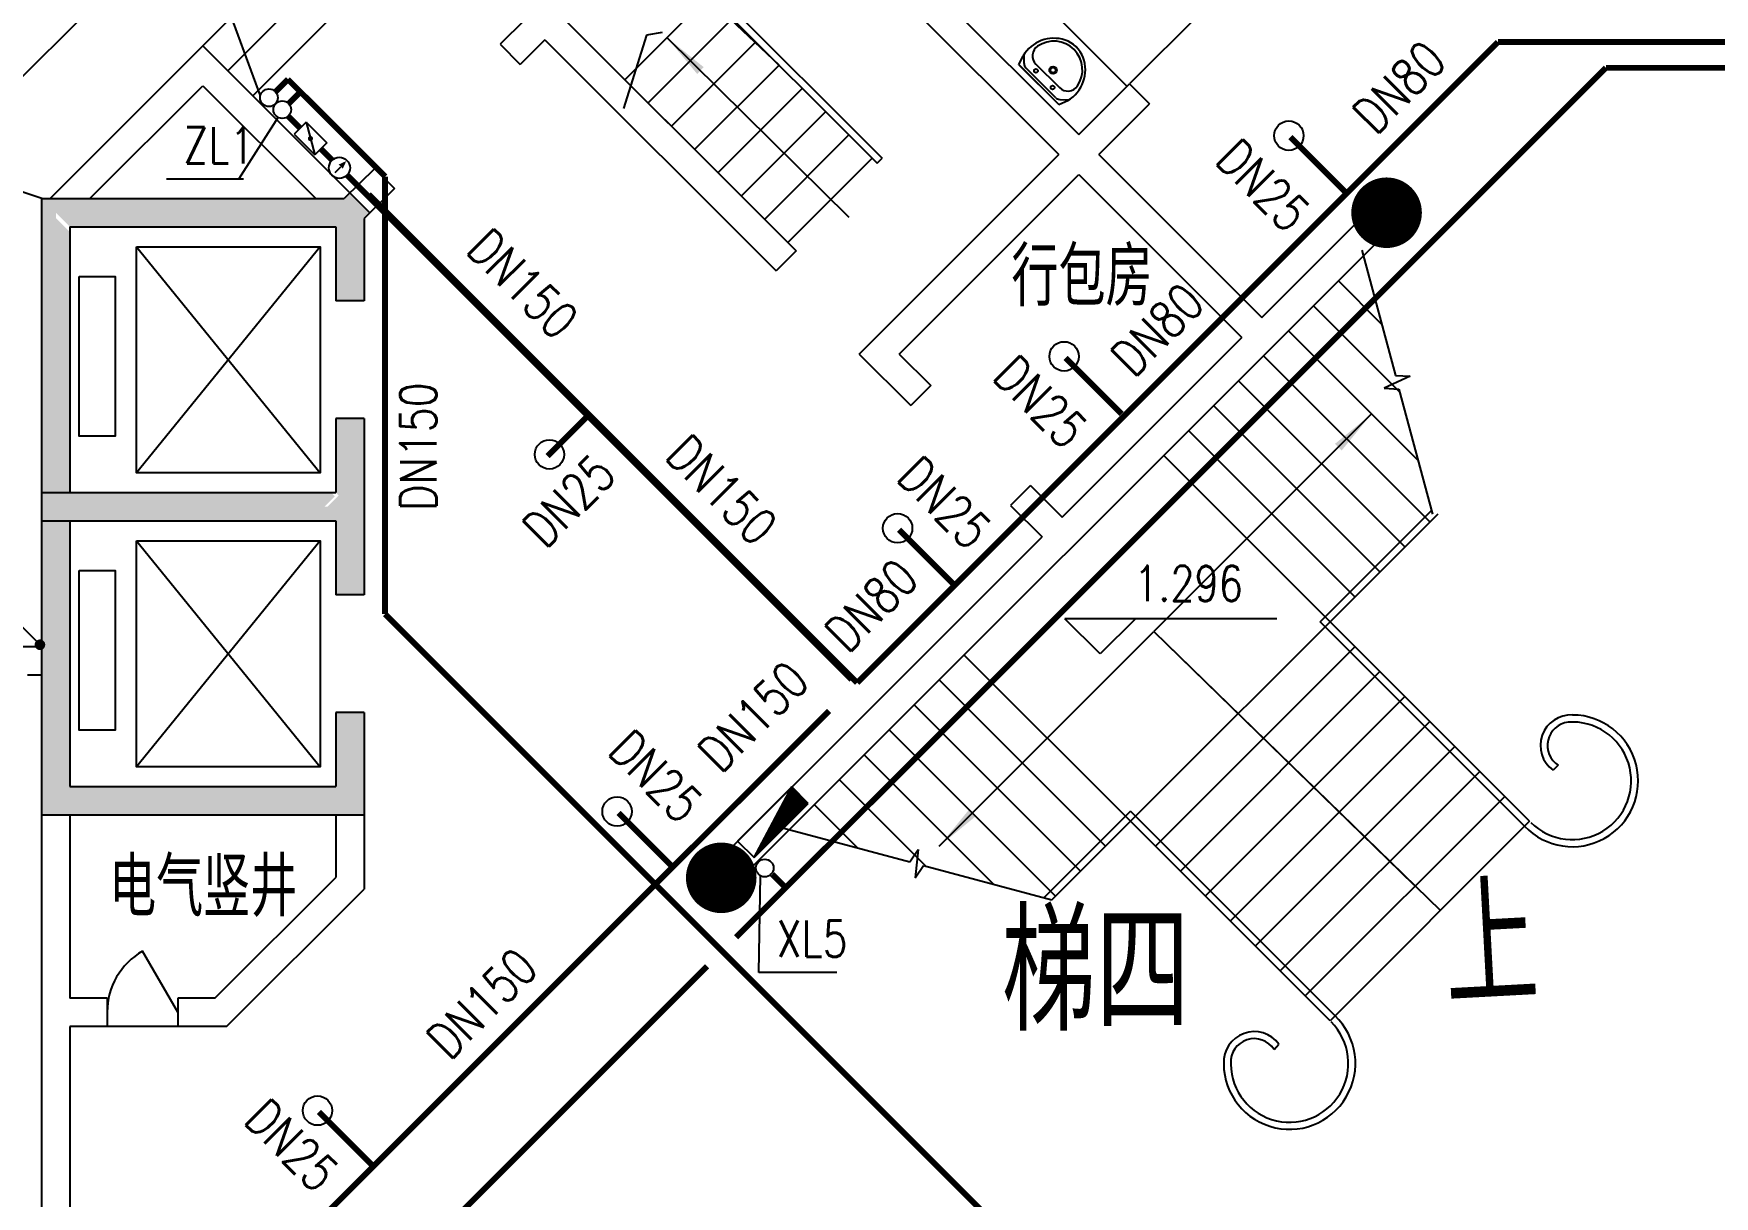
# Model space of a CAD drawing. Extents: x -59612 to 32938, y -7258 to 51372.
# Drawn here: x -5804 to 7771, y 24001 to 33396 of the extents above; entities that cross this region are included whole.
import ezdxf
from ezdxf.enums import TextEntityAlignment as Align

# ---------------------------------------------------------------- set-up
doc = ezdxf.new("R2010")
doc.units = 0
doc.header["$LTSCALE"] = 1000
doc.header["$MEASUREMENT"] = 0
doc.linetypes.add('DASH', pattern=[0.35, 0.25, -0.1])
doc.layers.get('0').update_dxf_attribs({"linetype": 'CONTINUOUS'})
for name, color, linetype in [('P_LS_', 6, 'CONTINUOUS'), ('P_PL_', 4, 'CONTINUOUS'), ('P_PL_PT', 7, 'CONTINUOUS'), ('P_XF_', 4, 'CONTINUOUS'), ('P_XF_GJ', 7, 'CONTINUOUS'), ('PUB_TEXT', 7, 'CONTINUOUS'), ('WALL', 4, 'CONTINUOUS'), ('WINDOW_TEXT', 7, 'CONTINUOUS'), ('墙线__窗台线', 7, 'CONTINUOUS')]:
    doc.layers.add(name, color=color, linetype=linetype)
doc.styles.add('_HZTXT', font='txt.shx', dxfattribs={"width": 0.8, "bigfont": 'hztxt.shx'})
doc.styles.add('DIM_FONT', font='SIMPLEX.shx', dxfattribs={"width": 0.8})
doc.styles.add('SIMPLEX', font='SIMPLEX.SHX')

# ---------------------------------------------------------------- blocks, each defined once
blk = doc.blocks.new('_YZH')
at = {"const_width": 0.5}
blk.add_lwpolyline([(-0.25, 0, 1), (0.25, 0, 1)], format="xyb", close=True, dxfattribs=at)
blk = doc.blocks.new('_ARROW')
blk.add_solid([(0, 0), (-1, 0.1), (-1, -0.1)])
blk = doc.blocks.new('_DBLK')
blk.add_line((-0.5, 0), (0, -0.866))
blk.add_arc((-0.5, 0), 1, 300, 0)
at = {"layer": 'WINDOW_TEXT', "style": 'SIMPLEX', "flags": 9}
blk.add_attdef('A', text='', height=1, dxfattribs=at).set_placement((0, 1.5), align=Align.MIDDLE)
blk = doc.blocks.new('*X16')
at = {"color": 0}
for p, q in [((7200.93125, 5700.93125), (7201, 5700.93125)), ((7200.9375, 5700.9375), (7201, 5700.9375)), ((7200.94375, 5700.94375), (7201, 5700.94375)), ((7200.95, 5700.95), (7201, 5700.95)), ((7200.95625, 5700.95625), (7201, 5700.95625)), ((7200.9625, 5700.9625), (7201, 5700.9625)), ((7200.96875, 5700.96875), (7201, 5700.96875)), ((7200.975, 5700.975), (7201, 5700.975)), ((7200.98125, 5700.98125), (7201, 5700.98125)), ((7200.9875, 5700.9875), (7201, 5700.9875)), ((7200.99375, 5700.99375), (7201, 5700.99375)), ((7200.7125, 5700.7125), (7201, 5700.7125)), ((7200.71875, 5700.71875), (7201, 5700.71875)), ((7200.725, 5700.725), (7201, 5700.725)), ((7200.73125, 5700.73125), (7201, 5700.73125)), ((7200.7375, 5700.7375), (7201, 5700.7375)), ((7200.74375, 5700.74375), (7201, 5700.74375)), ((7200.75, 5700.75), (7201, 5700.75)), ((7200.75625, 5700.75625), (7201, 5700.75625)), ((7200.7625, 5700.7625), (7201, 5700.7625)), ((7200.76875, 5700.76875), (7201, 5700.76875)), ((7200.775, 5700.775), (7201, 5700.775)), ((7200.78125, 5700.78125), (7201, 5700.78125)), ((7200.7875, 5700.7875), (7201, 5700.7875)), ((7200.79375, 5700.79375), (7201, 5700.79375)), ((7200.8, 5700.8), (7201, 5700.8)), ((7200.80625, 5700.80625), (7201, 5700.80625)), ((7200.8125, 5700.8125), (7201, 5700.8125)), ((7200.81875, 5700.81875), (7201, 5700.81875)), ((7200.825, 5700.825), (7201, 5700.825)), ((7200.83125, 5700.83125), (7201, 5700.83125)), ((7200.8375, 5700.8375), (7201, 5700.8375)), ((7200.84375, 5700.84375), (7201, 5700.84375)), ((7200.85, 5700.85), (7201, 5700.85)), ((7200.85625, 5700.85625), (7201, 5700.85625)), ((7200.8625, 5700.8625), (7201, 5700.8625)), ((7200.86875, 5700.86875), (7201, 5700.86875)), ((7200.875, 5700.875), (7201, 5700.875)), ((7200.88125, 5700.88125), (7201, 5700.88125)), ((7200.8875, 5700.8875), (7201, 5700.8875)), ((7200.89375, 5700.89375), (7201, 5700.89375)), ((7200.9, 5700.9), (7201, 5700.9)), ((7200.90625, 5700.90625), (7201, 5700.90625)), ((7200.9125, 5700.9125), (7201, 5700.9125)), ((7200.91875, 5700.91875), (7201, 5700.91875)), ((7200.925, 5700.925), (7201, 5700.925)), ((7200.4875, 5700.4875), (7201, 5700.4875)), ((7200.49375, 5700.49375), (7201, 5700.49375)), ((7200.5, 5700.5), (7201, 5700.5)), ((7200.50625, 5700.50625), (7201, 5700.50625)), ((7200.5125, 5700.5125), (7201, 5700.5125)), ((7200.51875, 5700.51875), (7201, 5700.51875)), ((7200.525, 5700.525), (7201, 5700.525)), ((7200.53125, 5700.53125), (7201, 5700.53125)), ((7200.5375, 5700.5375), (7201, 5700.5375)), ((7200.54375, 5700.54375), (7201, 5700.54375)), ((7200.55, 5700.55), (7201, 5700.55)), ((7200.55625, 5700.55625), (7201, 5700.55625)), ((7200.5625, 5700.5625), (7201, 5700.5625)), ((7200.56875, 5700.56875), (7201, 5700.56875)), ((7200.575, 5700.575), (7201, 5700.575)), ((7200.58125, 5700.58125), (7201, 5700.58125)), ((7200.5875, 5700.5875), (7201, 5700.5875)), ((7200.59375, 5700.59375), (7201, 5700.59375)), ((7200.6, 5700.6), (7201, 5700.6)), ((7200.60625, 5700.60625), (7201, 5700.60625)), ((7200.6125, 5700.6125), (7201, 5700.6125)), ((7200.61875, 5700.61875), (7201, 5700.61875)), ((7200.625, 5700.625), (7201, 5700.625)), ((7200.63125, 5700.63125), (7201, 5700.63125)), ((7200.6375, 5700.6375), (7201, 5700.6375)), ((7200.64375, 5700.64375), (7201, 5700.64375)), ((7200.65, 5700.65), (7201, 5700.65)), ((7200.65625, 5700.65625), (7201, 5700.65625)), ((7200.6625, 5700.6625), (7201, 5700.6625)), ((7200.66875, 5700.66875), (7201, 5700.66875)), ((7200.675, 5700.675), (7201, 5700.675)), ((7200.68125, 5700.68125), (7201, 5700.68125)), ((7200.6875, 5700.6875), (7201, 5700.6875)), ((7200.69375, 5700.69375), (7201, 5700.69375)), ((7200.7, 5700.7), (7201, 5700.7)), ((7200.70625, 5700.70625), (7201, 5700.70625)), ((7200.26875, 5700.26875), (7201, 5700.26875)), ((7200.275, 5700.275), (7201, 5700.275)), ((7200.28125, 5700.28125), (7201, 5700.28125)), ((7200.2875, 5700.2875), (7201, 5700.2875)), ((7200.29375, 5700.29375), (7201, 5700.29375)), ((7200.3, 5700.3), (7201, 5700.3)), ((7200.30625, 5700.30625), (7201, 5700.30625)), ((7200.3125, 5700.3125), (7201, 5700.3125)), ((7200.31875, 5700.31875), (7201, 5700.31875)), ((7200.325, 5700.325), (7201, 5700.325)), ((7200.33125, 5700.33125), (7201, 5700.33125)), ((7200.3375, 5700.3375), (7201, 5700.3375)), ((7200.34375, 5700.34375), (7201, 5700.34375)), ((7200.35, 5700.35), (7201, 5700.35)), ((7200.35625, 5700.35625), (7201, 5700.35625)), ((7200.3625, 5700.3625), (7201, 5700.3625)), ((7200.36875, 5700.36875), (7201, 5700.36875)), ((7200.375, 5700.375), (7201, 5700.375)), ((7200.38125, 5700.38125), (7201, 5700.38125)), ((7200.3875, 5700.3875), (7201, 5700.3875)), ((7200.39375, 5700.39375), (7201, 5700.39375)), ((7200.4, 5700.4), (7201, 5700.4)), ((7200.40625, 5700.40625), (7201, 5700.40625)), ((7200.4125, 5700.4125), (7201, 5700.4125)), ((7200.41875, 5700.41875), (7201, 5700.41875)), ((7200.425, 5700.425), (7201, 5700.425)), ((7200.43125, 5700.43125), (7201, 5700.43125)), ((7200.4375, 5700.4375), (7201, 5700.4375)), ((7200.44375, 5700.44375), (7201, 5700.44375)), ((7200.45, 5700.45), (7201, 5700.45)), ((7200.45625, 5700.45625), (7201, 5700.45625)), ((7200.4625, 5700.4625), (7201, 5700.4625)), ((7200.46875, 5700.46875), (7201, 5700.46875)), ((7200.475, 5700.475), (7201, 5700.475)), ((7200.48125, 5700.48125), (7201, 5700.48125)), ((7200.05, 5700.05), (7201, 5700.05)), ((7200.05625, 5700.05625), (7201, 5700.05625)), ((7200.0625, 5700.0625), (7201, 5700.0625)), ((7200.06875, 5700.06875), (7201, 5700.06875)), ((7200.075, 5700.075), (7201, 5700.075)), ((7200.08125, 5700.08125), (7201, 5700.08125)), ((7200.0875, 5700.0875), (7201, 5700.0875)), ((7200.09375, 5700.09375), (7201, 5700.09375)), ((7200.1, 5700.1), (7201, 5700.1)), ((7200.10625, 5700.10625), (7201, 5700.10625)), ((7200.1125, 5700.1125), (7201, 5700.1125)), ((7200.11875, 5700.11875), (7201, 5700.11875)), ((7200.125, 5700.125), (7201, 5700.125)), ((7200.13125, 5700.13125), (7201, 5700.13125)), ((7200.1375, 5700.1375), (7201, 5700.1375)), ((7200.14375, 5700.14375), (7201, 5700.14375)), ((7200.15, 5700.15), (7201, 5700.15)), ((7200.15625, 5700.15625), (7201, 5700.15625)), ((7200.1625, 5700.1625), (7201, 5700.1625)), ((7200.16875, 5700.16875), (7201, 5700.16875)), ((7200.175, 5700.175), (7201, 5700.175)), ((7200.18125, 5700.18125), (7201, 5700.18125)), ((7200.1875, 5700.1875), (7201, 5700.1875)), ((7200.19375, 5700.19375), (7201, 5700.19375)), ((7200.2, 5700.2), (7201, 5700.2)), ((7200.20625, 5700.20625), (7201, 5700.20625)), ((7200.2125, 5700.2125), (7201, 5700.2125)), ((7200.21875, 5700.21875), (7201, 5700.21875)), ((7200.225, 5700.225), (7201, 5700.225)), ((7200.23125, 5700.23125), (7201, 5700.23125)), ((7200.2375, 5700.2375), (7201, 5700.2375)), ((7200.24375, 5700.24375), (7201, 5700.24375)), ((7200.25, 5700.25), (7201, 5700.25)), ((7200.25625, 5700.25625), (7201, 5700.25625)), ((7200.2625, 5700.2625), (7201, 5700.2625)), ((7200.00625, 5700.00625), (7201, 5700.00625)), ((7200.0125, 5700.0125), (7201, 5700.0125)), ((7200.01875, 5700.01875), (7201, 5700.01875)), ((7200.025, 5700.025), (7201, 5700.025)), ((7200.03125, 5700.03125), (7201, 5700.03125)), ((7200.0375, 5700.0375), (7201, 5700.0375)), ((7200.04375, 5700.04375), (7201, 5700.04375))]:
    blk.add_line(p, q, dxfattribs=at)
blk = doc.blocks.new('_SXHS')
for p, q in [((0.5, 0.5), (-0.5, 0.5)), ((-0.5, 0.5), (-0.5, -0.5)), ((0.5, 0.5), (-0.5, -0.5)), ((0.5, -0.5), (0.5, 0.5)), ((-0.5, -0.5), (0.5, -0.5))]:
    blk.add_line(p, q)
at = {"rotation": 180}
blk.add_blockref('*X16', (7200.5, 5700.5), dxfattribs=at)
blk = doc.blocks.new('M_H10MWA')
for p, q in [((-125, 72), (125, 72)), ((-125, 72), (125, -72)), ((-125, 72), (-125, -72)), ((125, 72), (125, -72)), ((-125, -72), (125, -72))]:
    blk.add_line(p, q)
at = {"const_width": 21.1}
blk.add_lwpolyline([(-11, 0, 1), (11, 0, 1)], format="xyb", close=True, dxfattribs=at)
at = {"color": 7, "flags": 9}
for tag in ['XSIZE', 'YSIZE']:
    blk.add_attdef(tag, (0, 0), '', height=0.5, dxfattribs=at)
blk = doc.blocks.new('PM_PTA')
blk.add_circle((0, 0), 125)

msp = doc.modelspace()

# ---------------------------------------------------------------- hatches: boundary and pattern name
at = {"layer": 'WALL'}
h = msp.add_hatch(color=7, dxfattribs=at)
h.paths.add_polyline_path([(-3135, 31834.6), (-3249, 31948.6), (-3249, 31236.1), (-3135, 31236.1)])
h.paths.add_polyline_path([(-3087.3, 31948.1), (-3160, 32020.8), (-3240.6, 31940.2), (-3135, 31834.6), (-3135, 31901)])
h.paths.add_polyline_path([(-3160, 32020.8), (-3248.6, 32109.4), (-3249, 32108.9), (-3249, 31948.6), (-3240.6, 31940.2)])
h.paths.add_polyline_path([(-3249, 32108.9), (-3295.9, 32062.6), (-3363, 32062.6), (-3249, 31948.6)])
h.paths.add_polyline_path([(-3363, 32062.6), (-5510, 32062.6), (-5624, 31948.6), (-3249, 31948.6)])
h.paths.add_polyline_path([(-3249, 31948.6), (-5624, 31948.6), (-5510, 31834.6), (-3363, 31834.6), (-3363, 31236.1), (-3249, 31236.1)])
h.paths.add_polyline_path([(-5510, 32062.6), (-5624, 32062.6), (-5624, 31948.6)], flags=16)
h.paths.add_polyline_path([(-5624, 32062.6), (-5738, 32062.6), (-5624, 31948.6)])
h.paths.add_polyline_path([(-5738, 32062.6), (-5738, 31834.6), (-5624, 31948.6)])
h = msp.add_hatch(color=7, dxfattribs=at)
h.paths.add_polyline_path([(-5510, 31791.8), (-5624, 31905.6), (-5624, 29687.6), (-5510, 29687.6)])
h.paths.add_polyline_path([(-5624, 31979.2), (-5738, 31865.6), (-5738, 29687.6), (-5624, 29687.6)])
h = msp.add_hatch(color=7, dxfattribs=at)
h.paths.add_polyline_path([(-3135, 29459.6), (-3249, 29573.6), (-3249, 28861.1), (-3135, 28861.1)])
h.paths.add_polyline_path([(-3135, 29869.7), (-3249, 29755.7), (-3249, 29573.6), (-3135, 29459.6)])
h.paths.add_polyline_path([(-3135, 30286.1), (-3249, 30286.1), (-3249, 29755.7), (-3135, 29869.7)])
h.paths.add_polyline_path([(-3249, 30286.1), (-3363, 30286.1), (-3363, 29687.6), (-3340, 29664.6), (-3249, 29755.7)])
h.paths.add_polyline_path([(-3249, 29755.7), (-3340, 29664.6), (-3249, 29573.6)])
h.paths.add_polyline_path([(-3340, 29664.6), (-3431.1, 29573.6), (-3249, 29573.6)])
h = msp.add_hatch(color=7, dxfattribs=at)
h.paths.add_polyline_path([(-3363, 28861.1), (-3249, 28861.1), (-3249, 29573.6), (-3453.3, 29573.6), (-3567.7, 29459.6), (-3363, 29459.6)])
h.paths.add_polyline_path([(-3567.7, 29459.6), (-3453.3, 29573.6), (-5624, 29573.6), (-5624, 29459.6)])
h.paths.add_polyline_path([(-3453.3, 29573.6), (-3370.5, 29656.1), (-3402.1, 29687.6), (-5624, 29687.6), (-5624, 29573.6)])
h.paths.add_polyline_path([(-5624, 29687.6), (-5738, 29687.6), (-5738, 29459.6), (-5624, 29459.6)])
h = msp.add_hatch(color=7, dxfattribs=at)
h.paths.add_polyline_path([(-3249, 27911.1), (-3363, 27911.1), (-3363, 27312.6), (-5510, 27312.6), (-5510, 27494.7), (-5624, 27380.7), (-5624, 27198.6), (-3249, 27198.6)])
h.paths.add_polyline_path([(-3249, 27198.6), (-5624, 27198.6), (-5624, 27084.6), (-3249, 27084.6)])
h.paths.add_polyline_path([(-5624, 27380.7), (-5738, 27266.7), (-5738, 27084.6), (-5624, 27084.6)])
h.paths.add_polyline_path([(-5624, 28325.6), (-5738, 28325.6), (-5738, 28215), (-5738, 27266.7), (-5624, 27380.7)])
h.paths.add_polyline_path([(-5510, 28325.6), (-5624, 28325.6), (-5624, 27380.7), (-5510, 27494.7)])
h.paths.add_polyline_path([(-5510, 29459.6), (-5624, 29459.6), (-5624, 28325.6), (-5510, 28325.6)])
h.paths.add_polyline_path([(-5624, 29459.6), (-5738, 29459.6), (-5738, 28325.6), (-5624, 28325.6)])
msp.add_hatch(color=7, dxfattribs=at).paths.add_polyline_path([(-3135, 27911.1), (-3249, 27911.1), (-3249, 27084.6), (-3135, 27084.6)])

# ---------------------------------------------------------------- linework, layer by layer
msp.add_line((-3368.9, 32272.5), (-3322.9, 32318.5))
msp.add_lwpolyline([(-3323.5, 32321, 47.5, 0, 0), (-3278.2, 32366.4, 0, 0, 0)], format="xyseb")
msp.add_circle((-3333.7, 32311.3), 85.5)
at = {"layer": 'P_LS_', "const_width": 47.5}
for points in [[(6895.8, 33119.3), (-129.3, 26094.2)], [(21557.2, 33119.3), (6895.8, 33119.3)], [(-3849, 32927.7), (-3748.6, 33028)], [(-2964.5, 32240.4), (-3750.3, 33026.3)], [(-3746.1, 32826.5), (-3645.7, 32926.9)], [(-2965.4, 28705.2), (-2965.4, 32241.3)], [(10952.4, 14787.4), (-2965.4, 28705.2)], [(162.1, 26602.6), (267.2, 26497.5)], [(-363.4, 25860.1), (-4944, 21279.5)]]:
    msp.add_lwpolyline(points, dxfattribs=at)
at = {"layer": 'P_PL_', "const_width": 47.5}
for points in [[(848, 28151.2), (6024.1, 33327.3)], [(20315.6, 33327.3), (6024.1, 33327.3)], [(4346.4, 32559.6), (4799.1, 32106.9)], [(2530.8, 30776.2), (2983.5, 30323.6)], [(-1653.3, 29982.2), (-1318.2, 30317.4)], [(1186.3, 29387.7), (1639, 28935.1)], [(-5076, 22227.1), (621, 27924.1)], [(-1079.6, 27098.9), (-627, 26646.2)], [(-3499.4, 24682), (-3046.7, 24229.4)]]:
    msp.add_lwpolyline(points, dxfattribs=at)
at = {"layer": 'P_XF_', "const_width": 47.5}
for points in [[(-3750.3, 32730.4), (-3651.8, 32631.9)], [(-3483.8, 32463.9), (-3390.5, 32370.6)], [(-3273.3, 32253.4), (802.6, 28177.5)], [(-3097, 32096.2), (848, 28151.2)]]:
    msp.add_lwpolyline(points, dxfattribs=at)
at = {"layer": 'PUB_TEXT'}
for p, q in [((-4267.4, 33693), (-3973.7, 32891.9)), ((-4143.2, 32226.2), (-3826.9, 32722.6)), ((53.6, 25808.3), (67.9, 26593.3))]:
    msp.add_line(p, q, dxfattribs=at)
for centre in [(-3903.1, 32877.6), (-3795.4, 32781.6), (101.6, 26653.4)]:
    msp.add_circle(centre, 71.2, dxfattribs=at)
at = {"layer": 'WALL', "color": 7}
for p, q in [((-651.4, 38291.6), (-6593, 32349.9)), ((-1257.6, 36153.7), (2477.3, 32418.8)), ((-4436.5, 33297.3), (-3031, 34702.8)), ((-2708.6, 34702.8), (354.6, 31639.6)), ((-4235, 33095.8), (-2829.5, 34501.2)), ((1577.2, 34420.6), (3028.2, 32969.6)), ((-4033.4, 32894.2), (-2628, 34299.7)), ((216.9, 33140.9), (-913.2, 34220.1)), ((-636.6, 34075), (1049.9, 32388.6)), ((-1969.7, 33963.8), (287.4, 31706.7)), ((-655.9, 34013.7), (1009.5, 32348.3)), ((1187.6, 34031), (2638.5, 32580)), ((-1029.2, 33023.4), (-347.4, 33705.2)), ((3625.5, 33566.9), (3047.8, 32989.2)), ((-1835.6, 33507.3), (-2035.5, 33309.4)), ((-727.6, 33404.3), (-853.4, 33384.1)), ((-841.1, 32835.3), (-159.3, 33517.1)), ((-5671.2, 32062.6), (-4436.5, 33297.3)), ((-4436.5, 33297.3), (-3087.3, 31948.1)), ((-2035.5, 33309.4), (-1875.2, 33147.3)), ((-1674.3, 33346), (-1875.2, 33147.3)), ((-1674.3, 33346), (193.4, 31478.3)), ((-853.4, 33384.1), (-1039.3, 32791.7)), ((-653, 32647.2), (28.8, 33329)), ((-464.9, 32459.1), (216.9, 33140.9)), ((2154.6, 33144.7), (2187.5, 33217.3)), ((2154.6, 33144.7), (2477.5, 32821.8)), ((2475.6, 32823.7), (2155.3, 33144)), ((2195.7, 33153.9), (2196.2, 33230.9)), ((2291.9, 33148.7), (2481.3, 32959.4)), ((2481.3, 32959.4), (2291.9, 33148.7)), ((2451.4, 32878.2), (2209.6, 33120)), ((2638.5, 32580), (3047.8, 32989.2)), ((3047.8, 32989.2), (3209, 32828)), ((-5348.8, 32062.6), (-4436.5, 32974.9)), ((-4436.5, 32974.9), (-3524.2, 32062.6)), ((-276.9, 32271), (405, 32952.8)), ((2477.5, 32821.8), (2550.1, 32854.7)), ((2483.5, 32864.3), (2559, 32861.9)), ((-88.8, 32082.9), (593.1, 32764.8)), ((2799.8, 32418.8), (3209, 32828)), ((99.3, 31894.8), (781.2, 32576.7)), ((-5738, 32062.6), (-6593, 32349.9)), ((287.4, 31706.7), (969.2, 32388.6)), ((865.1, 30806.6), (2477.3, 32418.8)), ((1009.5, 32348.3), (1049.9, 32388.6)), ((2799.8, 32418.8), (4116.4, 31102.2)), ((-3048.6, 32307.2), (-3295.9, 32062.6)), ((-3048.6, 32307.2), (-2888.2, 32145.1)), ((1187.6, 30806.6), (2638.5, 32257.6)), ((2638.5, 32257.6), (3955.2, 30940.9)), ((-5738, 28215), (-5738, 32062.6)), ((-5738, 32062.6), (-3295.9, 32062.6)), ((-2888.2, 32145.1), (-3135, 31901)), ((4116.4, 31102.2), (5043.4, 32029.2)), ((-5510, 31834.6), (-3363, 31834.6)), ((-5510, 31834.6), (-5510, 29687.6)), ((-3363, 31834.6), (-3363, 31236.1)), ((-3135, 31901), (-3135, 31236.1)), ((-169.4, 26494), (5204.6, 31868)), ((-3489.6, 31673.8), (-4973.2, 29846.2)), ((-4973.2, 31673.8), (-3489.6, 29846.2)), ((354.6, 31639.6), (193.4, 31478.3)), ((4923.6, 31645.1), (5194.6, 30634)), ((5083.5, 31048.7), (4734.4, 31397.7)), ((-3135, 31236.1), (-3363, 31236.1)), ((5231, 30498.1), (4532.9, 31196.2)), ((5378.5, 29947.5), (4331.4, 30994.7)), ((2504.2, 29490), (3955.2, 30940.9)), ((865.1, 30806.6), (1281.6, 30390.1)), ((1187.6, 30806.6), (1442.8, 30551.3)), ((5473.3, 29449.7), (4129.8, 30793.2)), ((1442.8, 30551.3), (1281.6, 30390.1)), ((5271.8, 29248.1), (3928.3, 30591.6)), ((5314.5, 30626.8), (5104.1, 30531.1)), ((5194.6, 30634), (5314.5, 30626.8)), ((5104.1, 30531.1), (5224.1, 30523.9)), ((5224.1, 30523.9), (5495, 29512.8)), ((-3135, 30286.1), (-3363, 30286.1)), ((-3363, 30286.1), (-3363, 29687.6)), ((-3135, 30286.1), (-3135, 28861.1)), ((5003.1, 30322.9), (3242.9, 28565.1)), ((5070.3, 29046.6), (3726.8, 30390.1)), ((4868.8, 28845.1), (3525.3, 30188.6)), ((4667.2, 28643.6), (3323.7, 29987.1)), ((2248.9, 29745.2), (2087.7, 29584)), ((2248.9, 29745.2), (2504.2, 29490)), ((-5738, 29687.6), (-3363, 29687.6)), ((-5738, 29459.6), (-3363, 29459.6)), ((-5510, 29459.6), (-5510, 27312.6)), ((-3363, 29459.6), (-3363, 28861.1)), ((2087.7, 29584), (2343, 29328.7)), ((2420, 26396.3), (5540.5, 29516.8)), ((4586.6, 28643.6), (5486.7, 29543.7)), ((-330.6, 26655.2), (2343, 29328.7)), ((-6593, 29298), (-5738, 28443)), ((-4973.2, 29298.8), (-3489.6, 27471.2)), ((-3489.6, 29298.8), (-4973.2, 27471.2)), ((-3135, 28861.1), (-3363, 28861.1)), ((2810.1, 28383.5), (2525.1, 28668.5)), ((4237.8, 28668.5), (2525.1, 28668.5)), ((3095.1, 28668.5), (2810.1, 28383.5)), ((1510, 26829.8), (3242.7, 28565.3)), ((3242.7, 28565.3), (5558.4, 26310.3)), ((3242.9, 28565.1), (5345.2, 26517.8)), ((6239.1, 26991), (4586.6, 28643.6)), ((6279.4, 27031.4), (4667.2, 28643.6)), ((-8322, 28443), (-5738, 28443)), ((3055, 27031.4), (1711.5, 28374.9)), ((3256.6, 26829.8), (4868.8, 28442)), ((5070.3, 28240.5), (3458.1, 26628.3)), ((-5852, 28215), (-5738, 28215)), ((-5738, 24525.6), (-5738, 28215)), ((2853.5, 26829.8), (1510, 28173.3)), ((2652, 26628.3), (1308.5, 27971.8)), ((5271.8, 28039), (3659.6, 26426.8)), ((-3363, 27911.1), (-3363, 27312.6)), ((-3135, 27911.1), (-3363, 27911.1)), ((-3135, 27911.1), (-3135, 26484)), ((5473.3, 27837.5), (3861.1, 26225.3)), ((2450.5, 26426.8), (1106.9, 27770.3)), ((1952.6, 26521.6), (905.4, 27568.8)), ((5674.9, 27635.9), (4062.7, 26023.7)), ((5876.4, 27434.4), (4264.2, 25822.2)), ((6510.6, 27483.9), (6468.1, 27444)), ((-5510, 27312.6), (-3363, 27312.6)), ((1402, 26669.1), (703.9, 27367.2)), ((851.4, 26816.7), (502.4, 27165.7)), ((4465.7, 25620.7), (6077.9, 27232.9)), ((-5738, 27084.6), (-3135, 27084.6)), ((-5510, 27084.6), (-5510, 25602.6)), ((-3363, 27084.6), (-3363, 26578.5)), ((2356.4, 26413.4), (3055, 27112)), ((4707.5, 25459.5), (3055, 27112)), ((4667.2, 25419.2), (3055, 27031.4)), ((6279.4, 27031.4), (4667.2, 25419.2)), ((255, 26976.5), (1273.6, 26703.5)), ((1273.6, 26703.5), (1339.8, 26803.8)), ((1339.8, 26803.8), (1317.5, 26573.7)), ((1317.5, 26573.7), (1383.7, 26674)), ((1383.7, 26674), (2420, 26396.3)), ((-4338.9, 25602.6), (-3363, 26578.5)), ((-4244.5, 25374.6), (-3135, 26484)), ((-5209.5, 25602.6), (-5510, 25602.6)), ((-5209.5, 25602.6), (-5209.5, 25374.6)), ((-4338.9, 25602.6), (-4639.5, 25602.6)), ((-4639.5, 25602.6), (-4639.5, 25374.6)), ((-5510, 25374.6), (-5510, 16931.3)), ((-5209.5, 25374.6), (-5510, 25374.6)), ((-4639.5, 25374.6), (-5209.5, 25374.6)), ((-4244.5, 25374.6), (-4639.5, 25374.6)), ((4214.6, 25188), (4254.6, 25230.5)), ((-5738, 16931.3), (-5738, 24525.6))]:
    msp.add_line(p, q, dxfattribs=at)
msp.add_lwpolyline([(-688.3, 33364.3), (781.2, 31912.3)], dxfattribs=at)
for points, const_width in [([(4981.5, 31948.6, 1), (5266.5, 31948.6, 1)], 285), ([(-5774.3, 28457.8, 1), (-5731.3, 28457.8, 1)], 42.5)]:
    msp.add_lwpolyline(points, format="xyb", close=True, dxfattribs=dict(at, const_width=const_width))
for points in [[(-4973.2, 31673.8), (-3489.6, 31673.8), (-3489.6, 29846.2), (-4973.2, 29846.2)], [(-5435.5, 31432.4), (-5145.7, 31432.4), (-5145.7, 30142.8), (-5435.5, 30142.8)], [(-4973.2, 29298.8), (-3489.6, 29298.8), (-3489.6, 27471.2), (-4973.2, 27471.2)], [(-5435.5, 29057.4), (-5145.7, 29057.4), (-5145.7, 27767.8), (-5435.5, 27767.8)]]:
    msp.add_lwpolyline(points, close=True, dxfattribs=at)
for centre, radius in [((2430.3, 33100.7), 30), ((2291.9, 33094.7), 15.5), ((2430.3, 33100.7), 21.8), ((2426.3, 32960.3), 15.5)]:
    msp.add_circle(centre, radius, dxfattribs=at)
for centre, radius, start, end in [((2437.2, 33066.2), 291.8, 72.06391, 148.82487), ((2359.1, 33215.9), 95, 124.43977, 225), ((2436.1, 33103.6), 231.2, 325.56023, 124.43977), ((2451.5, 33118.5), 237.7, 20.80711, 71.46282), ((2399, 33104.4), 291.8, 41.58899, 41.59358), ((2243.2, 33153.6), 47.5, 179.56072, 225), ((2399, 33104.4), 291.8, 301.17513, 19.72963), ((2485, 32911.8), 47.5, 225, 268.18096), ((2548.5, 33026.6), 95, 225, 325.56023), ((6624.1, 27358.2), 532, 223.64537, 89.72122), ((6624.2, 27358.3), 475, 225, 94.12148), ((6613.6, 27643.6), 247, 86.96363, 233.91095), ((6613.6, 27643.6), 190, 97.11654, 237.1536), ((4340.4, 25074.5), 532, 175.50836, 46.35463), ((4340.2, 25074.4), 475, 175.87852, 45), ((4055, 25085), 247, 36.08905, 183.03637), ((4055, 25085), 190, 32.8464, 183.4347)]:
    msp.add_arc(centre, radius, start, end, dxfattribs=at)
msp.add_solid([(5003.1, 30322.9), (4707.3, 30081.3), (4761, 30027.6)], dxfattribs=at)
at = {"layer": '墙线__窗台线', "color": 255}
for p, q in [((-4108, 32220.5), (-4730.6, 32220.5)), ((682.9, 25808.3), (53.6, 25808.3))]:
    msp.add_line(p, q, dxfattribs=at)

# ---------------------------------------------------------------- block references
at = {"layer": 'P_PL_PT', "xscale": 0.95, "yscale": 0.95, "zscale": 0.95, "rotation": 45}
for p in [(4334.7, 32571.3), (2519.1, 30787.9), (-1637.8, 29995.7), (1174.6, 29399.4), (-1091.3, 27110.6), (-3511.1, 24693.7)]:
    msp.add_blockref('PM_PTA', p, dxfattribs=at)
at = {"layer": 'P_XF_GJ'}
for name, p, xscale, yscale, zscale, rotation in [('M_H10MWA', (-3567.8, 32547.9), 0.95, 0.95, 0.95, 315), ('_SXHS', (167.8, 27023.2), 617.5, 190, 617.5, 225)]:
    msp.add_blockref(name, p, dxfattribs=dict(at, xscale=xscale, yscale=yscale, zscale=zscale, rotation=rotation))
at = {"layer": 'WALL', "color": 7}
for name, p, xscale, yscale, zscale, rotation in [('_ARROW', (-688.3, 33364.3), 380, 380, 380, 135.343955166), ('_ARROW', (1510, 26829.8), -380, 380, 380, 45.04587230000604), ('_DBLK', (-4924.5, 25488.6), 570, 570, 570, 180)]:
    msp.add_blockref(name, p, dxfattribs=dict(at, xscale=xscale, yscale=yscale, zscale=zscale, rotation=rotation))
at = {"layer": 'WALL', "color": 7, "xscale": 570, "yscale": 570, "zscale": 570}
msp.add_blockref('_YZH', (-250, 26574.6), dxfattribs=at)

# ---------------------------------------------------------------- texts
at = {"color": 255, "linetype": 'DASH', "style": 'DIM_FONT', "width": 0.8}
for s, rotation, p in [('DN80', 45, (5034.3, 32564.6)), ('DN25', 315, (3727.8, 32360.5)), ('DN150', 315, (-2322.5, 31637.9)), ('DN80', 45, (3081.4, 30605.8)), ('DN25', 315, (1929.8, 30612.1)), ('DN150', 90, (-2550.8, 29541)), ('DN150', 315, (-715.6, 29971.2)), ('DN25', 45, (-1671.8, 29222.4)), ('DN25', 315, (1154.2, 29798)), ('DN80', 45, (772.2, 28377.7)), ('DN150', 45, (-253.6, 27409.1)), ('DN25', 315, (-1177.2, 27586.1)), ('DN150', 45, (-2444.9, 25090.3)), ('DN25', 315, (-4118, 24605.3))]:
    msp.add_text(s, height=293.44, rotation=rotation, dxfattribs=at).set_placement(p)
for s, p in [('ZL1', (-4593.6, 32347.2)), ('XL5', (197.4, 25935.1))]:
    msp.add_text(s, height=293.44, dxfattribs=at).set_placement(p)
at = {"layer": 'WALL', "color": 7, "style": '_HZTXT', "width": 0.8}
for s, height, p in [('行包房', 475, (2093.9, 31195)), (' 电气竖井', 475, (-5533, 26262.9)), ('梯四', 950, (2015.5, 25339.2))]:
    msp.add_text(s, height=height, dxfattribs=at).set_placement(p)
at = {"layer": 'WALL', "color": 7, "style": 'DIM_FONT', "width": 0.8}
msp.add_text('1.296', height=285, dxfattribs=at).set_placement((3524, 28953.5), align=Align.MIDDLE)
at = {"layer": 'WALL', "color": 7, "style": '_HZTXT', "width": 0.8}
msp.add_text('上', height=950, rotation=3.08, dxfattribs=at).set_placement((5611.1, 25541.6))
at = {"layer": 'WALL', "color": 7, "width": 0.8, "flags": 9}
for tag, s in [('YSIZE', '450'), ('XSIZE', '550')]:
    msp.add_attdef(tag, (2316, 32983.2), s, height=0.475, rotation=135, dxfattribs=at)

doc.saveas('drawing.dxf')
